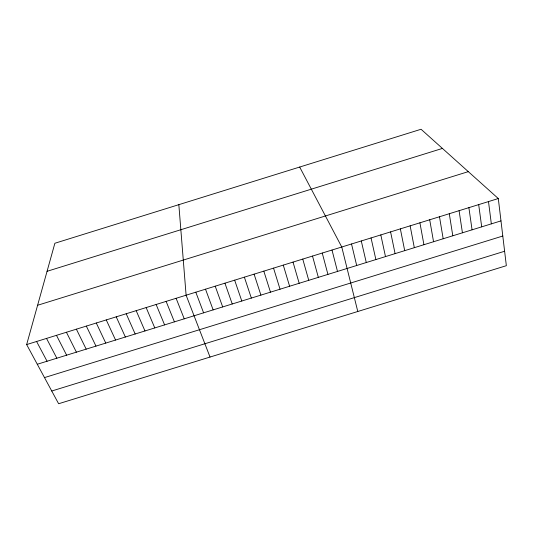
<?xml version="1.0" encoding="UTF-8"?>
<svg xmlns="http://www.w3.org/2000/svg" width="533" height="533" viewBox="0 0 533 533"><rect width="100%" height="100%" fill="white"/><g stroke="black" fill="none" stroke-linecap="round" stroke-linejoin="round"><path stroke-width="0.8" d="M26.65 344.571L54.879 243.255L421.063 129.259L498.302 198.542L506.35 265.687L58.623 403.741L26.65 344.571L498.302 198.542M47.064 271.31L442.423 148.421M37.596 305.276L468.314 171.639M37.29 364.259L500.98 220.889M44.499 377.597L502.799 236.026M51.748 391.015L504.618 251.25M36.59 341.493L47.064 361.234M299.679 167.049L341.76 247.012L357.79 311.492M46.531 338.415L56.838 358.216M56.478 335.337L66.618 355.191M66.425 332.252L76.399 352.166M76.379 329.174L86.186 349.142M86.333 326.089L95.973 346.11M96.293 323.005L105.767 343.085M106.26 319.92L115.561 340.054M116.227 316.835L125.362 337.023M126.201 313.75L135.169 333.991M136.175 310.659L144.976 330.96M146.155 307.568L154.783 327.928M156.136 304.483L164.604 324.897M166.123 301.392L174.418 321.859M176.11 298.293L184.238 318.821M210.029 357.05L186.104 295.202L178.835 204.672M195.804 292.197L203.606 312.838M205.511 289.192L213.147 309.886M215.219 286.188L222.694 306.935M224.933 283.176L232.241 303.983M234.653 280.171L241.795 301.025M244.367 277.16L251.349 298.074M254.094 274.149L260.91 295.115M263.822 271.137L270.471 292.157M273.549 268.126L280.038 289.199M283.283 265.114L289.606 286.241M293.023 262.096L299.18 283.283M302.764 259.085L308.754 280.325M312.505 256.067L318.334 277.36M322.252 253.048L327.922 274.395M332.006 250.03L337.502 271.437M351.52 243.987L356.69 265.501M361.281 240.963L366.284 262.536M371.041 237.945L375.885 259.571M380.815 234.92L385.486 256.6M390.582 231.895L395.093 253.628M400.356 228.864L404.7 250.657M410.137 225.839L414.314 247.685M419.917 222.807L423.928 244.714M429.705 219.783L433.549 241.735M439.498 216.751L443.176 238.764M449.286 213.72L452.797 235.786M459.086 210.682L462.431 232.808M468.887 207.65L472.065 229.83M478.687 204.612L481.699 226.851M488.495 201.581L491.339 223.873"/></g></svg>
